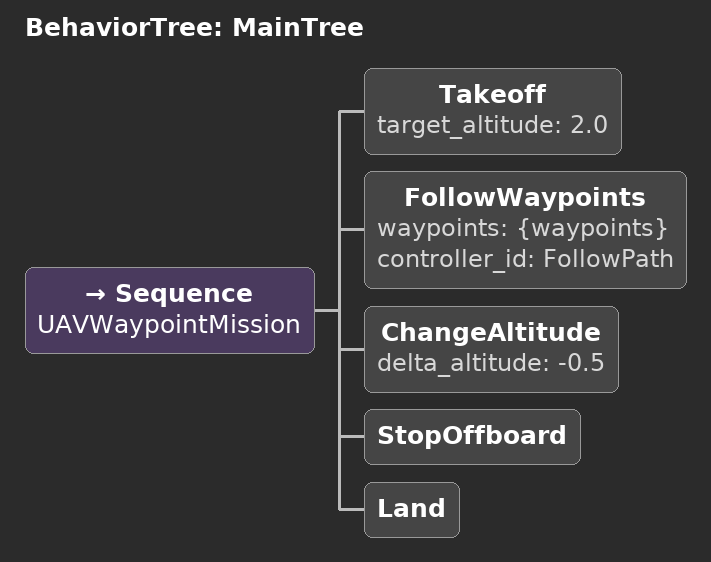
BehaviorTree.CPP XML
<root main_tree_to_execute="MainTree">
  <BehaviorTree ID="MainTree">
    <Sequence name="UAVWaypointMission">
      <Takeoff target_altitude="2.0"/>
      <FollowWaypoints waypoints="{waypoints}" controller_id="FollowPath"/>
      <ChangeAltitude delta_altitude="-0.5"/>
      <StopOffboard/>
      <Land/>
    </Sequence>
  </BehaviorTree>
</root>
